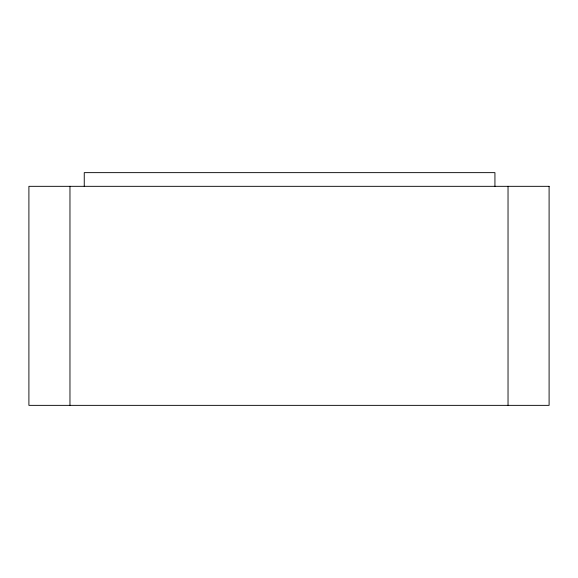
<?xml version="1.0" encoding="UTF-8"?>
<svg xmlns="http://www.w3.org/2000/svg" width="578" height="578" viewBox="0 0 578 578"><rect width="100%" height="100%" fill="white"/><g stroke="black" fill="none" stroke-linecap="round" stroke-linejoin="round"><path stroke-width="0.87" d="M508.033 186.326L508.033 405.359M494.934 186.326L494.934 172.641L84.251 172.641L84.251 186.326M69.967 186.326L69.967 405.359M549.1 186.326L28.9 186.326L28.9 405.359L549.1 405.359L549.1 186.326"/></g></svg>
